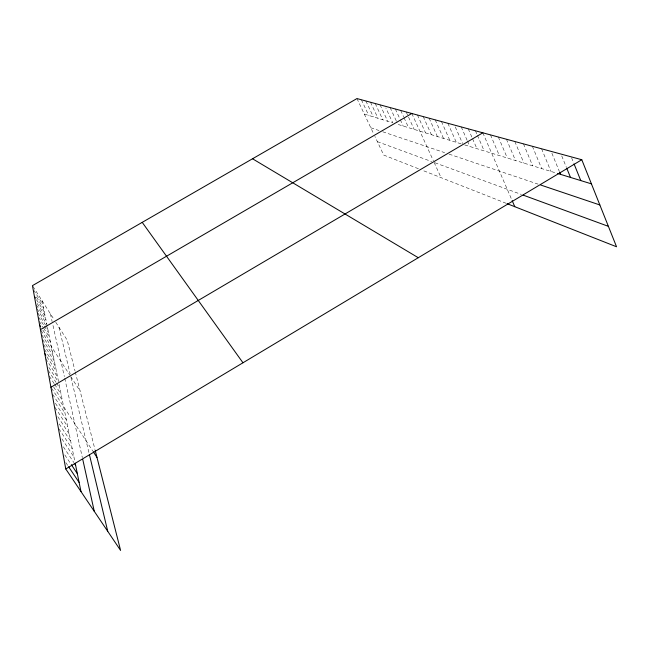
<?xml version="1.0" encoding="UTF-8"?>
<svg xmlns="http://www.w3.org/2000/svg" width="649" height="649" viewBox="0 0 649 649"><rect width="100%" height="100%" fill="white"/><g stroke="black" fill="none" stroke-linecap="round" stroke-linejoin="round"><path stroke-width="0.49" stroke-dasharray="3.25 2.43" d="M364.316 114.086L392.75 122.823L385.847 107.953M461.09 143.818L397.91 124.405L396.677 121.752M464.716 144.93L556.712 173.194M370.782 127.748L379 130.514M382.756 131.788L444.622 152.637M449.059 154.129L538.07 184.138M377.377 141.677L431.658 161.569M434.976 162.794L521.358 194.449M418.41 168.732L383.713 155.062L374.911 136.468M423.862 170.874L506.188 203.307M65.833 462.632L68.048 465.933M63.359 446.812L73.921 462.623M64.803 454.917L70.79 463.865M61.89 438.862L73.913 456.92M59.181 423.911L70.733 441.336M58.872 428.802L72.299 448.994M57.85 416.747L69.224 433.938M55.408 403.256L66.344 419.854M54.987 407.434L67.764 426.782M51.474 388.086L92.653 450.836M52.593 394.308L64.973 413.145M49.292 376.152L54.127 383.551M54.662 384.37L61.111 394.235M53.64 387.023L62.361 400.344M45.738 358.751L57.591 376.964M48.902 367.464L57.639 380.874M48.269 370.49L56.025 382.366M56.585 383.21L59.903 388.305M44.424 349.332L55.4 366.255M46.915 356.82L56.479 371.536M41.796 334.949L52.35 351.279M42.647 339.614L53.34 356.139M43.524 344.4L54.354 361.128M39.346 321.466L43.077 327.266M43.613 328.094L49.47 337.204M42.858 330.09L50.411 341.812M40.984 330.446L69.686 374.919M70.765 376.59L80.143 391.12M37.066 308.908L46.793 324.07M37.812 313.005L45.471 324.93M46.022 325.782L47.661 328.337M38.559 317.158L43.816 325.344M44.343 326.163L48.553 332.71M36.498 299.692L44.31 311.918M37.212 303.505L45.114 315.868M36.336 304.925L45.941 319.916M32.977 286.469L54.167 319.714M55.773 322.237L67.204 340.173L75.016 370.936M33.626 289.989L42.753 304.3M36.458 296.999L43.524 308.064M356.966 98.567L373.678 133.856M361.371 99.759L368.778 115.457M365.882 100.993L373.353 116.861M375.227 103.532L382.821 119.773M370.498 102.242L378.026 118.296M380.071 104.846L387.729 121.282M395.346 109.008L399.889 118.864M400.303 119.757L403.191 126.028M390.122 107.588L396.271 120.868M400.693 110.46L403.613 116.812M404.027 117.72L408.61 127.699M406.185 111.953L414.167 129.402M411.823 113.486L433.354 160.733M434.149 162.485L441.06 177.648M417.445 115.019L425.557 132.899M423.205 116.585L431.39 134.692M429.127 118.191L437.377 136.533M435.203 119.846L443.527 138.424M441.45 121.55L449.838 140.362M447.867 123.294L456.328 142.35M455.282 126.928L462.591 143.486M461.252 126.936L467.118 140.281M467.515 141.174L469.86 146.512M468.245 128.835L472.188 137.856M472.577 138.756L476.918 148.678M475.433 130.79L477.023 134.448M477.421 135.365L484.178 150.909M482.84 132.81L511.777 199.746M490.474 134.878L499.365 155.573M498.335 137.02L507.307 158.015M506.447 139.227L515.493 160.53M514.819 141.506L523.938 163.126M523.459 143.859L532.651 165.803M532.383 146.285L541.647 168.562M541.607 148.791L550.944 171.425M551.893 153.221L559.422 171.612M561.758 155.938L566.317 167.15M571.582 157.764L573.789 163.24M75.26 371.909L94.973 449.522M58.978 327.258L70.157 374.051M70.968 377.442L89.075 453.213M50.411 313.816L52.123 321.531M53.007 325.53L64.34 376.534M64.738 378.31L82.342 457.586M42.007 300.625L58.54 381.62M59.124 384.468L74.846 461.471"/><path stroke-width="0.97" d="M95.216 450.487L120.592 550.433L65.768 468.967L581.788 159.727L616.55 246.774L507.12 203.672M50.914 387.242L482.84 132.81M40.441 329.603L411.823 113.486M581.788 159.727L356.966 98.567L32.45 285.633L65.768 468.967M557.669 173.486L591.426 183.854M540.698 185.022L599.854 204.962M523.151 195.106L608.397 226.347M252.526 158.77L418.272 257.718M142.22 222.356L242.969 362.775M68.599 466.761L79.121 482.442M74.473 463.459L75.592 465.122M71.333 464.676L77.32 473.624M93.196 451.655L96.977 457.415M44.789 353.543L45.852 355.181M39.613 325.06L40.692 326.739M34.413 296.431L35.452 298.061M512.15 200.614L514.779 206.69M559.803 172.537L560.558 174.37M566.699 168.083L570.495 177.428M574.154 164.148L580.774 180.584M89.505 454.998L107.75 531.353M82.772 459.492L94.283 511.347M75.219 463.297L80.995 491.585"/></g></svg>
